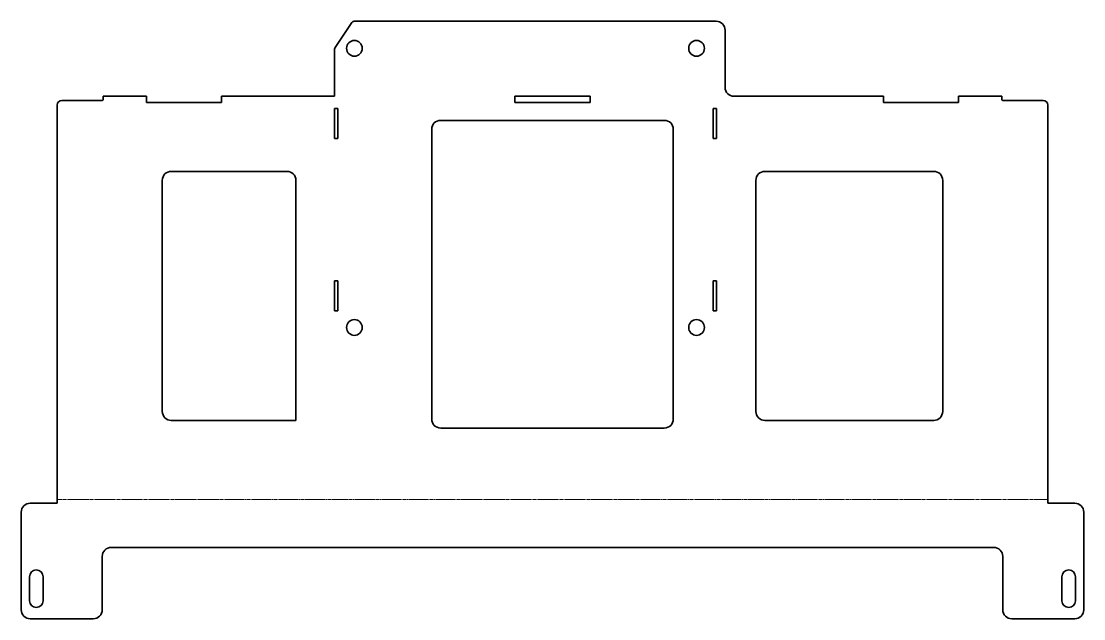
# Model space of a CAD drawing. Header units: millimetres. Extents: x 0 to 708, y 0 to 398.
import ezdxf

# ---------------------------------------------------------------- set-up
doc = ezdxf.new("R2010")
doc.units = ezdxf.units.MM
doc.linetypes.add('Chain', pattern=[13.68, 9.12, -1.14, 2.28, -1.14])
doc.layers.add('SIMUMAK Bend Centerline (ISO)', color=7, linetype='Chain', lineweight=9)
doc.layers.add('SIMUMAK Visible (ISO)', color=7, linetype='Continuous', lineweight=35)

# ---------------------------------------------------------------- blocks, each defined once
blk = doc.blocks.new('SIL-026-CSCD-01_Sheet_3_SIL-026-CSCD-01 (Desplegada)')
at = {"layer": 'SIMUMAK Bend Centerline (ISO)', "ltscale": 0.263158}
blk.add_line((-330, -119.5), (330, -119.5), dxfattribs=at)
at = {"layer": 'SIMUMAK Visible (ISO)'}
for p, q in [((109, 199.05), (-132.13, 199.05)), ((-133.79, 198.16), (-144.86, 181.56)), ((115, 155.05), (115, 193.05)), ((-145.2, 180.45), (-145.2, 149.05)), ((-270.5, 149.05), (-299.5, 149.05)), ((-299.5, 149.05), (-299.5, 146.75)), ((-270.5, 144.85), (-270.5, 149.05)), ((-220.5, 149.05), (-220.5, 144.85)), ((-145.2, 149.05), (-220.5, 149.05)), ((-25, 149.05), (25, 149.05)), ((-25, 144.85), (-25, 149.05)), ((25, 149.05), (25, 144.85)), ((220.5, 149.05), (121, 149.05)), ((220.5, 144.85), (220.5, 149.05)), ((270.5, 149.05), (270.5, 144.85)), ((299.5, 149.05), (270.5, 149.05)), ((299.5, 146.75), (299.5, 149.05)), ((-330, -122.03), (-330, 143.25)), ((-300, 146.25), (-327, 146.25)), ((-220.5, 144.85), (-270.5, 144.85)), ((25, 144.85), (-25, 144.85)), ((270.5, 144.85), (220.5, 144.85)), ((327, 146.25), (300, 146.25)), ((330, 143.25), (330, -122.03)), ((-145.2, 141.03), (-143, 141.03)), ((-145.2, 121.03), (-145.2, 141.03)), ((-143, 141.03), (-143, 121.03)), ((107, 141.03), (109.2, 141.03)), ((107, 121.03), (107, 141.03)), ((109.2, 141.03), (109.2, 121.03)), ((-74.5, 133.03), (74.5, 133.03)), ((-143, 121.03), (-145.2, 121.03)), ((-80.5, -65.97), (-80.5, 127.03)), ((80.5, 127.03), (80.5, -65.97)), ((109.2, 121.03), (107, 121.03)), ((-260, -60.9), (-260, 93.05)), ((-254, 99.05), (-177, 99.05)), ((-171, 93.05), (-171, -66.9)), ((135.5, -60.9), (135.5, 93.05)), ((141.5, 99.05), (254, 99.05)), ((260, 93.05), (260, -60.9)), ((-145.2, 26.03), (-143, 26.03)), ((-145.2, 6.03), (-145.2, 26.03)), ((-143, 26.03), (-143, 6.03)), ((107, 26.03), (109.2, 26.03)), ((107, 6.03), (107, 26.03)), ((109.2, 26.03), (109.2, 6.03)), ((-143, 6.03), (-145.2, 6.03)), ((109.2, 6.03), (107, 6.03)), ((-171, -66.9), (-254, -66.9)), ((254, -66.9), (141.5, -66.9)), ((74.5, -71.97), (-74.5, -71.97)), ((-330, -122.03), (-348, -122.03)), ((330, -122.03), (348, -122.03)), ((-354, -128.03), (-354, -193.05)), ((354, -128.03), (354, -193.05)), ((-294, -151.53), (294, -151.53)), ((-300, -193.05), (-300, -157.53)), ((300, -157.53), (300, -193.05)), ((-348.5, -187.05), (-348.5, -171.05)), ((-339.5, -171.05), (-339.5, -187.05)), ((339.5, -187.05), (339.5, -171.05)), ((348.5, -171.05), (348.5, -187.05)), ((-306, -199.05), (-348, -199.05)), ((348, -199.05), (306, -199.05))]:
    blk.add_line(p, q, dxfattribs=at)
for centre in [(-132, 181.03), (96, 181.03), (-132, -4.97), (96, -4.97)]:
    blk.add_circle(centre, 5.25, dxfattribs=at)
at = {"layer": 'SIMUMAK Visible (ISO)', "extrusion": (0, 0, -1)}
for centre, radius, start, end in [((132.13, 197.05), 2, 33.69007, 90), ((-109, 193.05), 6, 90, 180), ((143.2, 180.45), 2, 360, 33.69007), ((327, 143.25), 3, 0, 90), ((-327, 143.25), 3, 90, 180), ((348, -128.03), 6, 0, 90), ((-348, -128.03), 6, 90, 180), ((344, -171.05), 4.5, 360, 180), ((-344, -171.05), 4.5, 0, 180), ((344, -187.05), 4.5, 180, 360), ((-344, -187.05), 4.5, 180, 360), ((348, -193.05), 6, 270, 0), ((306, -193.05), 6, 180, 270), ((-306, -193.05), 6, 270, 0), ((-348, -193.05), 6, 180, 270)]:
    blk.add_arc(centre, radius, start, end, dxfattribs=at)
at = {"layer": 'SIMUMAK Visible (ISO)'}
for centre, radius, start, end in [((121, 155.05), 6, 180, 270), ((-300, 146.75), 0.5, 270, 0), ((300, 146.75), 0.5, 180, 270), ((-74.5, 127.03), 6, 90, 180), ((74.5, 127.03), 6, 0, 90), ((-254, 93.05), 6, 90, 180), ((-177, 93.05), 6, 0, 90), ((141.5, 93.05), 6, 90, 180), ((254, 93.05), 6, 360, 90), ((-254, -60.9), 6, 180, 270), ((141.5, -60.9), 6, 180, 270), ((254, -60.9), 6, 270, 360), ((-74.5, -65.97), 6, 180, 270), ((74.5, -65.97), 6, 270, 360), ((-294, -157.53), 6, 90, 180), ((294, -157.53), 6, 0, 90)]:
    blk.add_arc(centre, radius, start, end, dxfattribs=at)

msp = doc.modelspace()

# ---------------------------------------------------------------- block references
msp.add_blockref('SIL-026-CSCD-01_Sheet_3_SIL-026-CSCD-01 (Desplegada)', (354, 199.05))

doc.saveas('drawing.dxf')
